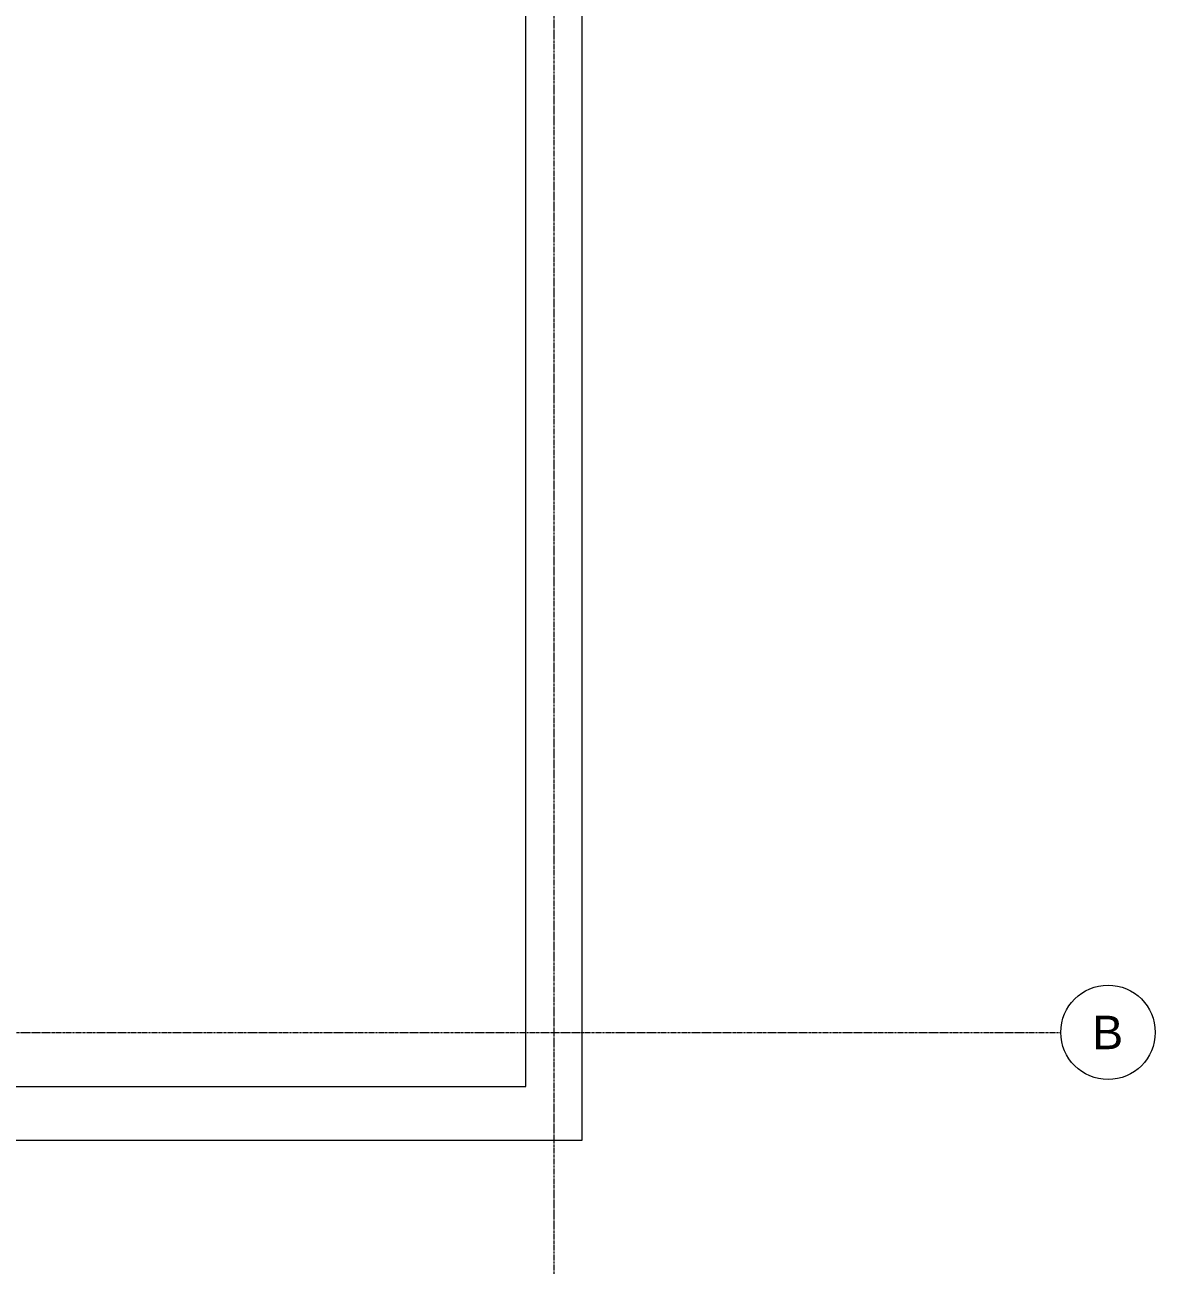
# Model space of a CAD drawing. Header units: inches. Extents: x -203 to 2070, y -968 to 768.
# Drawn here: x 1782.4 to 2070, y -570.5 to -255.1 of the extents above; entities that cross this region are included whole.
import ezdxf

# ---------------------------------------------------------------- set-up
doc = ezdxf.new("R2010")
doc.units = ezdxf.units.IN
doc.header["$MEASUREMENT"] = 0
doc.linetypes.add('Grid Line 1_2_', pattern=[0.875, 0.5, -0.125, 0.125, -0.125])
for name, color, linetype, lineweight in [('A-Wall-Exst', 7, 'Continuous', 9), ('Jenner and Block 11fl_BB_dwg', 8, 'Continuous', 9), ('S-GRID', 1, 'Continuous', 9), ('S-GRID-IDEN', 1, 'Continuous', 9)]:
    doc.layers.add(name, color=color, linetype=linetype, lineweight=lineweight)
doc.styles.add('Swis721 Lt BT_1', font='swissl.ttf', dxfattribs={"height": 8.514638})

# ---------------------------------------------------------------- blocks, each defined once
blk = doc.blocks.new('Jenner and Block 11fl_BB_dwg-4752473-LEVEL 11 - POWER _ SIGNAL')
at = {"layer": 'A-Wall-Exst', "flags": 128}
for points in [[(1924.09, 337.71), (1924.09, -538.81), (1737.17, -538.81)], [(1737.17, -525.05), (1909.84, -525.05), (1909.84, 337.71)]]:
    blk.add_lwpolyline(points, dxfattribs=at)
blk = doc.blocks.new('Grid - Grid Head - Circle-50561-LEVEL 11 - POWER _ SIGNAL')
at = {"layer": 'S-GRID-IDEN'}
blk.add_circle((0, 0), 0.125, dxfattribs=at)

msp = doc.modelspace()

# ---------------------------------------------------------------- linework, layer by layer
at = {"layer": 'S-GRID', "linetype": 'Grid Line 1_2_'}
for p, q in [((1917.11, -968.26), (1917.11, 744.46)), ((-203.03, -511.31), (2046, -511.31))]:
    msp.add_line(p, q, dxfattribs=at)

# ---------------------------------------------------------------- block references
at = {"layer": 'Jenner and Block 11fl_BB_dwg', "color": 7}
msp.add_blockref('Jenner and Block 11fl_BB_dwg-4752473-LEVEL 11 - POWER _ SIGNAL', (0, 0), dxfattribs=at)
at = {"layer": 'S-GRID-IDEN', "xscale": 95.99999999999994, "yscale": 95.99999999999994, "zscale": 95.99999999999994, "rotation": 269.9999999999994}
msp.add_blockref('Grid - Grid Head - Circle-50561-LEVEL 11 - POWER _ SIGNAL', (2058, -511.31), dxfattribs=at)

# ---------------------------------------------------------------- next in the draw order: texts
at = {"layer": 'S-GRID-IDEN', "insert": (2057.9, -507.08), "char_height": 8.51, "width": 9.072, "attachment_point": 2, "line_spacing_factor": 1.00667, "style": 'Swis721 Lt BT_1', "bg_fill": 3, "box_fill_scale": 1.25, "bg_fill_color": 0, "bg_fill_transparency": 0}
msp.add_mtext('B', dxfattribs=at)

doc.saveas('drawing.dxf')
